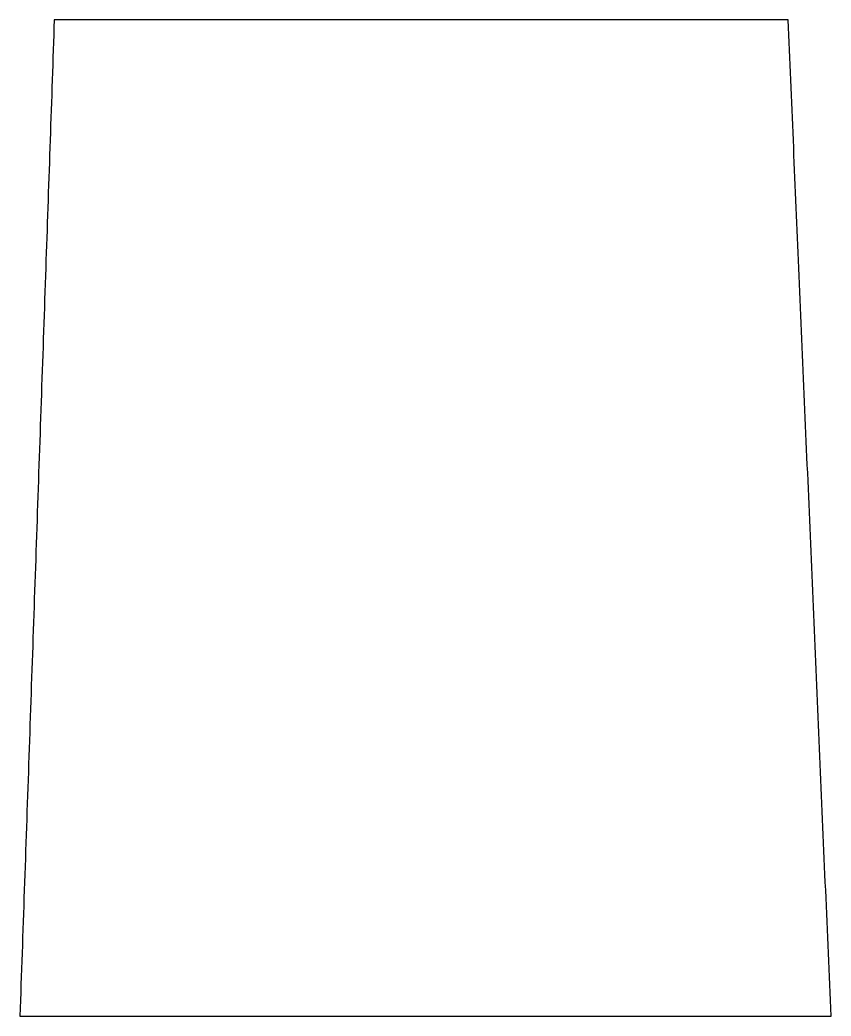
# Model space of a CAD drawing. Header units: millimetres. Extents: x 0 to 202, y 0 to 247.
import ezdxf

# ---------------------------------------------------------------- set-up
doc = ezdxf.new("R2010")
doc.units = ezdxf.units.MM

msp = doc.modelspace()

# ---------------------------------------------------------------- linework, layer by layer
for p, q in [((190.84, 247.32), (8.53, 247.32)), ((0, 0), (201.5, 0))]:
    msp.add_line(p, q)
for points, knots in [([(8.53, 247.32), (7.85, 227.43), (7.16, 207.54), (5.76, 166.8), (5.04, 145.96), (4.32, 125.11), (3.6, 104.26), (2.88, 83.41), (1.44, 41.7), (0.72, 20.85), (0, 0), (0, 0), (0, 0), (0, 0)], [0.288212, 0.288212, 0.288212, 0.288212, 6.258228, 6.258228, 12.516457, 12.516457, 12.516457, 18.775462, 18.775462, 25.034466, 25.034466, 25.034466, 25.034677, 25.034677, 25.034677, 25.034677]), ([(201.5, 0), (200.61, 20.85), (199.71, 41.7), (197.91, 83.4), (197.01, 104.25), (196.11, 125.1), (195.21, 145.95), (194.31, 166.8), (192.56, 207.54), (191.7, 227.43), (190.84, 247.32)], [-25.043413, -25.043413, -25.043413, -25.043413, -18.782741, -18.782741, -12.521906, -12.521906, -12.521906, -6.260953, -6.260953, -0.288674, -0.288674, -0.288674, -0.288674])]:
    msp.add_open_spline(points, degree=3, knots=knots)

doc.saveas('drawing.dxf')
